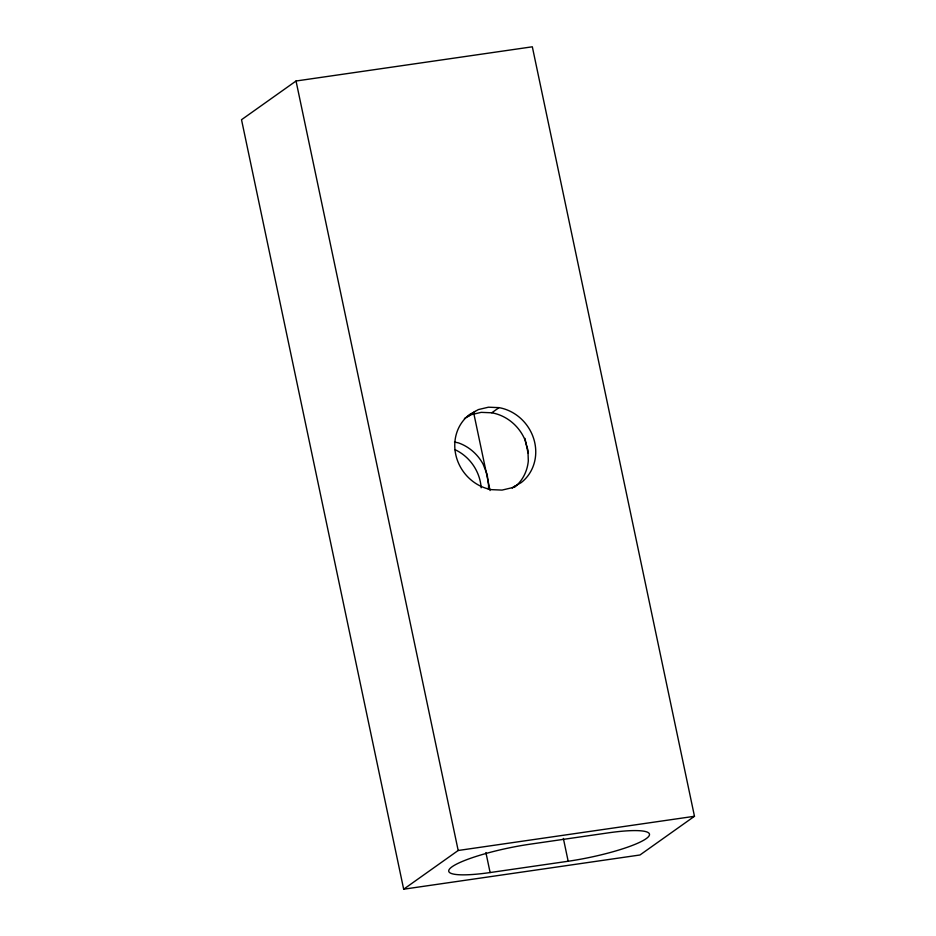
<?xml version="1.0" encoding="UTF-8"?>
<svg xmlns="http://www.w3.org/2000/svg" width="936" height="936" viewBox="0 0 936 936"><rect width="100%" height="100%" fill="white"/><g stroke="black" fill="none" stroke-linecap="round" stroke-linejoin="round"><path stroke-width="1.4" d="M296.033 81.011L241.523 119.714L403.673 889.2L639.967 854.989L694.477 816.286L532.327 46.8L296.033 81.011L458.184 850.485L403.673 889.2M467.825 416.578L475.09 411.43M464.42 418.497L471.112 414.73L481.209 412.355L491.774 412.788L499.04 407.64A42.728 39.324 54.6 0 1 533.953 439.522A42.728 39.324 54.6 0 1 521.095 482.672L512.144 487.714L502.035 490.09L491.47 489.645A42.728 39.324 54.6 0 1 456.557 457.762A42.728 39.324 54.6 0 1 469.416 414.625L478.366 409.582L488.475 407.195L499.04 407.64M512.308 488.065L515.42 485.866M458.184 850.485L694.477 816.286M490.113 872.551L568.175 861.249A62.665 10.448 -11.9 0 0 646.156 838.668A62.665 10.448 -11.9 0 0 608.107 832.888L530.045 844.19A62.665 10.448 -11.9 0 0 452.065 866.771A62.665 10.448 -11.9 0 0 490.113 872.551L485.901 852.544M454.475 442.038L458.464 442.892A42.728 39.324 54.6 0 1 483.093 464.139L487.165 474.458L488.569 485.304A42.728 39.324 54.6 0 1 488.381 489.352M524.967 438.387L528.021 452.907M473.756 413.185L490.055 490.546M563.367 838.434L568.175 861.249M454.919 449.631A42.728 39.324 54.6 0 1 481.151 487.796M491.774 412.788A42.728 39.324 54.6 0 1 524.803 439.452L527.927 450.052L528.313 460.91A42.728 39.324 54.6 0 1 514.835 487.024"/></g></svg>
